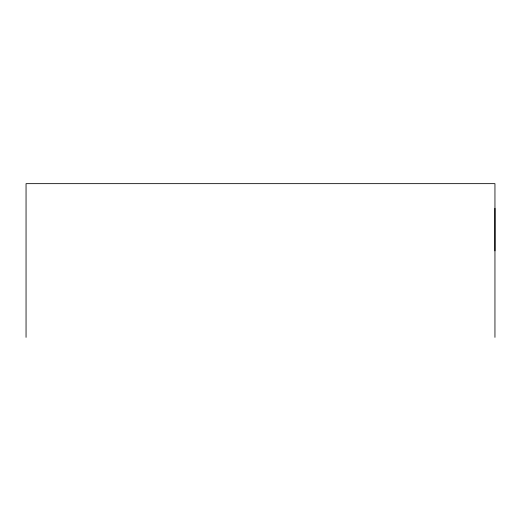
<?xml version="1.0" encoding="UTF-8"?>
<svg xmlns="http://www.w3.org/2000/svg" width="521" height="521" viewBox="0 0 521 521"><rect width="100%" height="100%" fill="white"/><g stroke="black" fill="none" stroke-linecap="round" stroke-linejoin="round"><path stroke-width="0.78" d="M494.95 250.881L494.95 208.296M494.95 337.348L494.95 183.653L26.05 183.653L26.05 337.348"/></g></svg>
